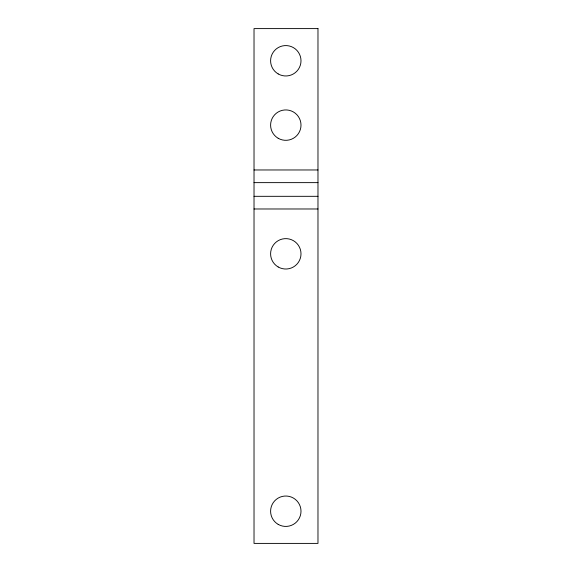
<?xml version="1.0" encoding="UTF-8"?>
<svg xmlns="http://www.w3.org/2000/svg" width="572" height="572" viewBox="0 0 572 572"><rect width="100%" height="100%" fill="white"/><g stroke="black" fill="none" stroke-linecap="round" stroke-linejoin="round"><path stroke-width="0.86" d="M254.025 169.97L317.975 169.97M254.025 182.632L317.975 182.632M254.025 196.318L317.975 196.318M254.025 208.98L317.975 208.98M317.975 28.6L254.025 28.6L254.025 543.4L317.975 543.4L317.975 28.6M278.199 266.988A15.201 15.201 0 0 0 301.001 253.825A15.201 15.201 0 0 0 278.199 240.662A15.201 15.201 0 0 0 278.199 266.988M278.199 524.388A15.201 15.201 0 0 0 301.001 511.225A15.201 15.201 0 0 0 278.199 498.062A15.201 15.201 0 0 0 278.199 524.388M278.199 73.938A15.201 15.201 0 0 0 301.001 60.775A15.201 15.201 0 0 0 278.199 47.612A15.201 15.201 0 0 0 278.199 73.938M278.199 138.288A15.201 15.201 0 0 0 301.001 125.125A15.201 15.201 0 0 0 278.199 111.962A15.201 15.201 0 0 0 278.199 138.288"/></g></svg>
